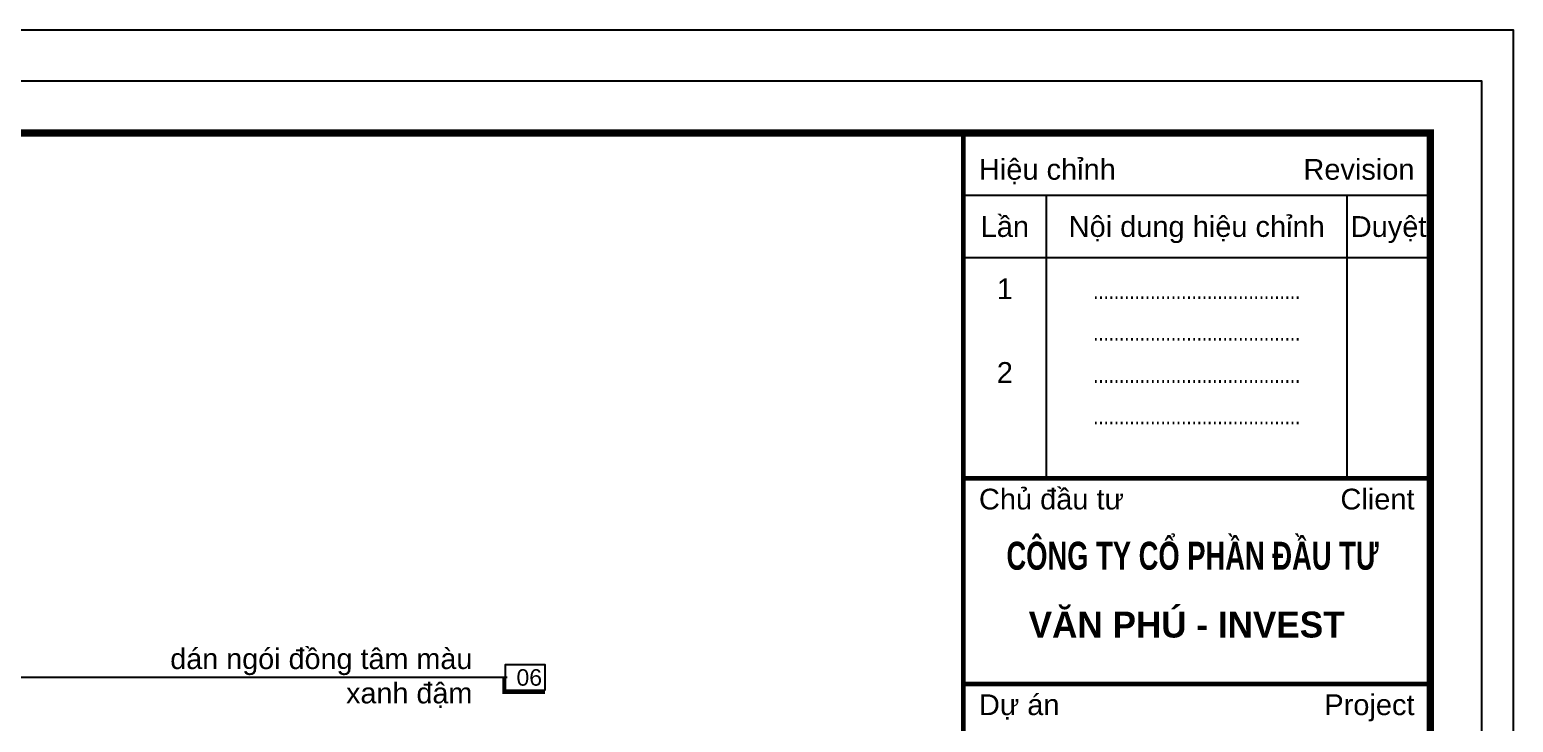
# Model space of a CAD drawing. Header units: millimetres. Extents: x -34806 to 662668, y 63228 to 99452.
# Drawn here: x 253799 to 268215, y 89556 to 96281 of the extents above; entities that cross this region are included whole.
import ezdxf
from ezdxf.enums import TextEntityAlignment as Align

# ---------------------------------------------------------------- set-up
doc = ezdxf.new("R2010")
doc.units = ezdxf.units.MM
doc.header["$LTSCALE"] = 200
doc.header["$MEASUREMENT"] = 0
doc.layers.get('0').update_dxf_attribs({"color": 95, "linetype": 'CONTINUOUS'})
doc.layers.get('DEFPOINTS').update_dxf_attribs({"linetype": 'CONTINUOUS'})
for name, color, linetype in [('DIM', 1, 'CONTINUOUS'), ('KHUNGTEN', 7, 'CONTINUOUS'), ('TEXT', 7, 'CONTINUOUS'), ('TPTA-Funiture', 27, 'CONTINUOUS'), ('TPTA-Text', 253, 'CONTINUOUS'), ('TPTA-Virtural', 253, 'CONTINUOUS')]:
    doc.layers.add(name, color=color, linetype=linetype)
doc.layers.add('hacth', color=251, linetype='CONTINUOUS', lineweight=13)
doc.styles.add('Aria H B iso', font='VHARIALB.ttf')
doc.styles.add('Aria H iso', font='VHARIAL.ttf')
doc.styles.add('Arial iso', font='VNARIAL.ttf')
doc.styles.add('Arial N  iso', font='VNARIALN.ttf')
doc.styles.add('NHO', font='VNCC-RMS.SHX', dxfattribs={"width": 0.8})
doc.styles.add('RomanS', font='romans.shx', dxfattribs={"width": 0.8})
doc.dimstyles.new('DIM-A3', dxfattribs={"dimscale": 0, "dimtxt": 160, "dimasz": 110, "dimexe": 110, "dimexo": 0, "dimgap": 110, "dimtad": 1, "dimdec": 0, "dimdsep": 46, "dimtxsty": 'RomanS', "dimblk1": 'ARCHTICK', "dimblk2": 'ARCHTICK', "dimsah": 1, "dimcen": 0.09, "dimdle": 110, "dimclrd": 256, "dimclre": 256, "dimclrt": 14, "dimadec": 0, "dimazin": 0, "dimtfac": 1, "dimtdec": 0, "dimtix": 1, "dimtmove": 2, "dimatfit": 3, "dimfxl": 110, "dimtolj": 1, "dimarcsym": 0})

# ---------------------------------------------------------------- blocks, each defined once
blk = doc.blocks.new('A$C29984D40')
at = {"layer": 'TPTA-Virtural', "color": 1, "ltscale": 600, "const_width": 31.9}
blk.add_lwpolyline([(398, 163), (398, 16), (0, 16)], dxfattribs=at)
at = {"layer": 'TPTA-Virtural'}
blk.add_lwpolyline([(0, 32), (383, 32), (383, 287), (0, 287)], close=True, dxfattribs=at)
at = {"layer": 'TPTA-Text', "style": 'Aria H iso'}
blk.add_attdef('1', text='', height=160, dxfattribs=at).set_placement((183, 80), align=Align.CENTER)
blk = doc.blocks.new('khung')
at = {"color": 8}
blk.add_line((27623, 17767), (30915, 17767), dxfattribs=at)
at = {"color": 4, "const_width": 34.9}
for points in [[(27623, 19305), (31115, 19305)], [(27623, 19305), (31115, 19305)], [(27623, 17767), (31115, 17767)], [(27623, 17767), (31115, 17767)], [(27623, 17767), (31115, 17767)]]:
    blk.add_lwpolyline(points, dxfattribs=at)
at = {"layer": 'DEFPOINTS', "color": 8}
blk.add_lwpolyline([(0, 0), (31503, 0), (31503, 22275), (0, 22275)], close=True, dxfattribs=at)
at = {"layer": 'KHUNGTEN', "color": 8}
blk.add_line((27623, 17767), (30915, 17767), dxfattribs=at)
at = {"layer": 'KHUNGTEN', "color": 4}
for points, const_width in [([(848, 388), (31117, 388), (31117, 21887), (848, 21887)], 54.3), ([(27623, 21887), (31115, 21887), (31115, 388), (27623, 388)], 34.9)]:
    blk.add_lwpolyline(points, close=True, dxfattribs=dict(at, const_width=const_width))
at = {"layer": 'KHUNGTEN', "color": 8, "const_width": 15.5}
for points in [[(27623, 21421), (31115, 21421)], [(28243, 21421), (28243, 19305)], [(30494, 21421), (30494, 19305)], [(27623, 20956), (31115, 20956)]]:
    blk.add_lwpolyline(points, dxfattribs=at)
at = {"layer": 'KHUNGTEN', "color": 4, "const_width": 34.9}
for points in [[(27623, 19305), (31115, 19305)], [(27623, 17767), (31115, 17767)], [(27623, 17767), (31115, 17767)]]:
    blk.add_lwpolyline(points, dxfattribs=at)
at = {"color": 8, "style": 'Arial iso', "width": 1}
blk.add_text('Chñ ®Çu t\xad', height=155.2, dxfattribs=at).set_placement((27739, 19072))
blk.add_text('Client', height=155.2, dxfattribs=at).set_placement((30999, 19072), align=Align.RIGHT)
at = {"color": 7, "style": 'Aria H B iso'}
for s, height, width, p, p2 in [('c«ng ty cæ phÇn ®Çu t\xad', 209.56, 0.702507, (27945, 18621), (30730, 18621)), ('V¨n phó - invest', 194.03, 0.969518, (28111, 18114), (30476, 18114))]:
    blk.add_text(s, height=height, dxfattribs=dict(at, width=width)).set_placement(p, p2, align=Align.FIT)
at = {"layer": 'KHUNGTEN', "color": 8, "style": 'Arial iso', "width": 1}
for s, p in [('HiÖu chØnh', (27739, 21538)), ('Dù ¸n', (27739, 17534))]:
    blk.add_text(s, height=155.2, dxfattribs=at).set_placement(p)
for s, p in [('Revision', (30999, 21538)), ('Project', (30999, 17534))]:
    blk.add_text(s, height=155.2, dxfattribs=at).set_placement(p, align=Align.RIGHT)
for s, height, p in [('LÇn', 155.2, (27933, 21188)), ('Néi dung hiÖu chØnh', 155.23, (29369, 21188)), ('DuyÖt', 155.2, (30805, 21188))]:
    blk.add_text(s, height=height, dxfattribs=at).set_placement(p, align=Align.MIDDLE_CENTER)
at = {"layer": 'KHUNGTEN', "color": 8}
for s, height, style, width, p in [('1', 155, 'Arial N  iso', 1, (27933, 20645)), ('........................................', 130.35, 'NHO', 0.8, (29369, 20645)), ('........................................', 130.35, 'NHO', 0.8, (29369, 20335)), ('2', 155, 'Arial N  iso', 1, (27933, 20019)), ('........................................', 130.35, 'NHO', 0.8, (29369, 20019)), ('........................................', 130.35, 'NHO', 0.8, (29369, 19709))]:
    blk.add_text(s, height=height, dxfattribs=dict(at, style=style, width=width)).set_placement(p, align=Align.CENTER)
blk = doc.blocks.new('_ArchTick')
at = {"layer": 'DIM', "color": 150}
blk.add_lwpolyline([(0.5, 0.5, 0.133, 0, 0), (0, 0, 0, 0.133, 0), (-0.5, -0.5, 0.133, 0.133, 0)], format="xyseb", dxfattribs=at)

msp = doc.modelspace()

# ---------------------------------------------------------------- linework, layer by layer
msp.add_lwpolyline([(268214.5, 66364.7), (226318.8, 66364.7), (226318.8, 96280.9), (268214.5, 96280.9)], close=True)

# ---------------------------------------------------------------- block references
at = {"layer": 'hacth', "xscale": 1.298143060485017, "yscale": 1.298143126914511, "zscale": 1.29814313413116}
msp.add_blockref('khung', (227013.2, 66864.7), dxfattribs=at)
at = {"layer": 'TPTA-Funiture'}
ref = msp.add_blockref('A$C29984D40', (258805.2, 89831.8), dxfattribs=dict(at, xscale=-1))
ref.add_attrib('1', '06', dxfattribs={"layer": 'TPTA-Text', "height": 160, "style": 'Aria H iso'}).set_placement((258653.3, 89911.8), align=Align.CENTER)

# ---------------------------------------------------------------- texts
at = {"layer": 'TEXT', "insert": (258100.5, 90273.6), "char_height": 200, "width": 3262.791, "attachment_point": 3, "style": 'Arial iso'}
msp.add_mtext('d¸n ngãi ®ång t©m mµu xanh ®Ëm ', dxfattribs=at)

# ---------------------------------------------------------------- leaders
at = {"layer": 'TPTA-Text'}
msp.add_leader([(248942.1, 88589.1), (248942.1, 89994.8), (258440, 89994.8)], dimstyle='DIM-A3', override={"dimscale": 1, "dimtad": 0}, dxfattribs=at)

doc.saveas('drawing.dxf')
